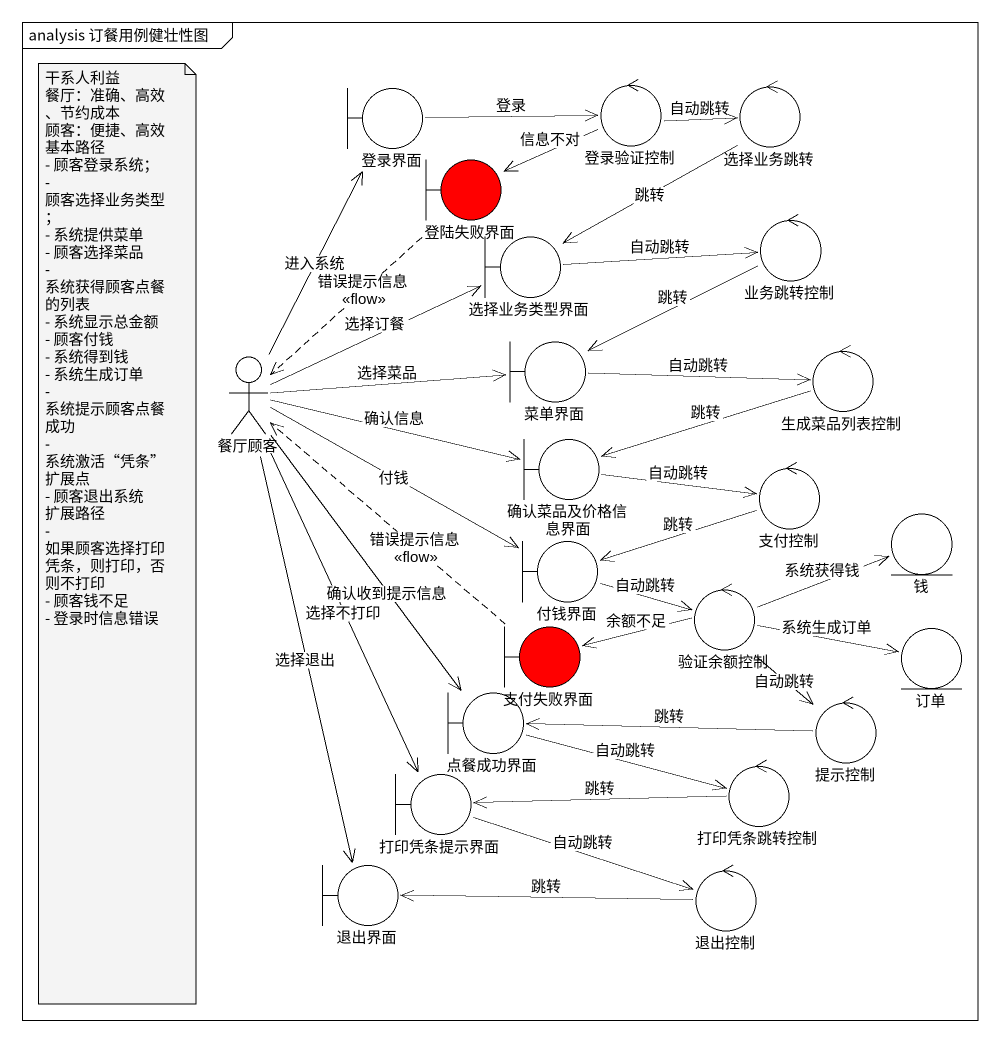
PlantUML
@startuml
mainframe analysis 订餐用例健壮性图
boundary 登录界面
control 登录验证控制
control 选择业务跳转
boundary 登陆失败界面 #FF0000
boundary 选择业务类型界面
control 业务跳转控制
boundary 菜单界面
actor 餐厅顾客
control 生成菜品列表控制
boundary 确认菜品及价格信息界面
control 支付控制
entity 钱
boundary 付钱界面
control 验证余额控制
boundary 支付失败界面 #FF0000
entity 订单
boundary 点餐成功界面
control 提示控制
boundary 打印凭条提示界面
control 打印凭条跳转控制
boundary 退出界面
control 退出控制
登录界面 -right-> 登录验证控制 : 登录
登录验证控制 -right-> 选择业务跳转 : 自动跳转
登录验证控制 -left-> 登陆失败界面 : 信息不对
选择业务跳转 --> 选择业务类型界面 : 跳转
登陆失败界面 ..> 餐厅顾客 : 错误提示信息\n<<flow>>
选择业务类型界面 -right-> 业务跳转控制 : 自动跳转
业务跳转控制 -left-> 菜单界面 : 跳转
菜单界面 -right-> 生成菜品列表控制 : 自动跳转
餐厅顾客 -up-> 登录界面 : 进入系统
餐厅顾客 -right-> 选择业务类型界面 : 选择订餐
餐厅顾客 -right-> 菜单界面 : 选择菜品
餐厅顾客 -right-> 确认菜品及价格信息界面 : 确认信息
餐厅顾客 -right-> 付钱界面 : 付钱
餐厅顾客 --> 点餐成功界面 : 确认收到提示信息
餐厅顾客 --> 打印凭条提示界面 : 选择不打印
餐厅顾客 --> 退出界面 : 选择退出
生成菜品列表控制 -left-> 确认菜品及价格信息界面 : 跳转
确认菜品及价格信息界面 -right-> 支付控制 : 自动跳转
支付控制 -left-> 付钱界面 : 跳转
付钱界面 -right-> 验证余额控制 : 自动跳转
验证余额控制 -right-> 钱 : 系统获得钱
验证余额控制 -left-> 支付失败界面 : 余额不足
验证余额控制 -right-> 订单 : 系统生成订单
验证余额控制 --> 提示控制 : 自动跳转
支付失败界面 .up.> 餐厅顾客 : 错误提示信息\n<<flow>>
点餐成功界面 -right-> 打印凭条跳转控制 : 自动跳转
提示控制 -left-> 点餐成功界面 : 跳转
打印凭条提示界面 -right-> 退出控制 : 自动跳转
打印凭条跳转控制 -left-> 打印凭条提示界面 : 跳转
退出控制 -left-> 退出界面 : 跳转
note as N1
  干系人利益
  餐厅：准确、高效、节约成本
  顾客：便捷、高效
  基本路径
  - 顾客登录系统；
  - 顾客选择业务类型；
  - 系统提供菜单
  - 顾客选择菜品
  - 系统获得顾客点餐的列表
  - 系统显示总金额
  - 顾客付钱
  - 系统得到钱
  - 系统生成订单
  - 系统提示顾客点餐成功
  - 系统激活“凭条”扩展点
  - 顾客退出系统
  扩展路径
  - 如果顾客选择打印凭条，则打印，否则不打印
  - 顾客钱不足
  - 登录时信息错误
end note
@enduml
